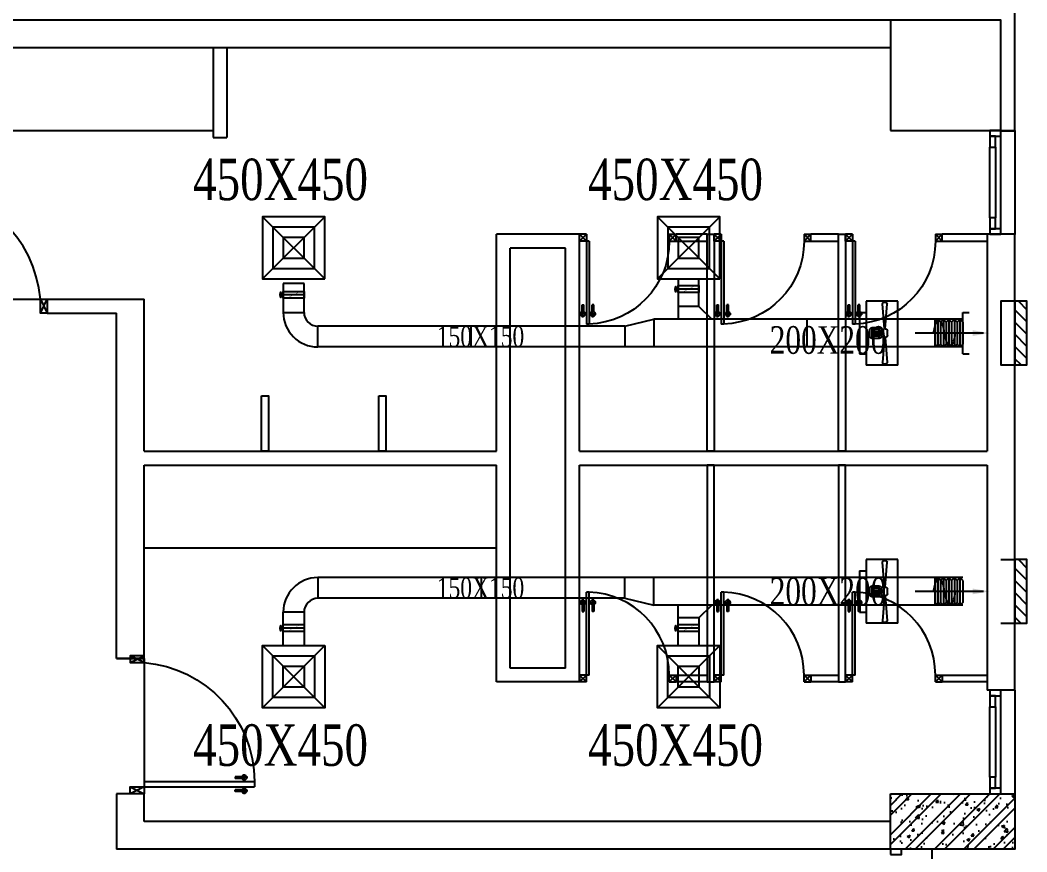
# Model space of a CAD drawing. Header units: metres. Extents: x 352651 to 1421851, y -87441 to -24441.
# Drawn here: x 482282 to 489566, y -54480 to -48460 of the extents above; entities that cross this region are included whole.
import ezdxf
from ezdxf.enums import TextEntityAlignment as Align

# ---------------------------------------------------------------- set-up
doc = ezdxf.new("R2010")
doc.units = ezdxf.units.M
doc.header["$LTSCALE"] = 300
doc.header["$MEASUREMENT"] = 0
for name, color, linetype in [('bat noi mem', 4, 'CONTINUOUS'), ('CUA', 8, 'CONTINUOUS'), ('CUAGIO', 2, 'CONTINUOUS'), ('HATCH', 145, 'CONTINUOUS'), ('THAY', 9, 'CONTINUOUS'), ('TUONG', 7, 'CONTINUOUS'), ('vach', 6, 'CONTINUOUS')]:
    doc.layers.add(name, color=color, linetype=linetype)
doc.styles.add('VNCC-RMD', font='vntimeh.shx', dxfattribs={"width": 0.75, "height": 300, "bigfont": 'vns.shx'})

# ---------------------------------------------------------------- blocks, each defined once
blk = doc.blocks.new('SAD')
at = {"layer": 'CUAGIO', "color": 8}
for p, q in [((-300, -300), (300, 300)), ((300, -300), (-300, 300))]:
    blk.add_line(p, q, dxfattribs=at)
at = {"layer": 'CUAGIO'}
blk.add_lwpolyline([(300, -300), (300, 300), (-300, 300), (-300, -300)], close=True, dxfattribs=at)
at = {"layer": 'CUAGIO', "color": 8}
for points in [[(200, -200), (200, 200), (-200, 200), (-200, -200)], [(100, -100), (100, 100), (-100, 100), (-100, -100)]]:
    blk.add_lwpolyline(points, close=True, dxfattribs=at)
blk = doc.blocks.new('A$C1C310622')
at = {"layer": 'CUA', "ltscale": 0.2}
for p, q in [((-167.755, -342.846), (-168.255, -343.346)), ((-167.755, -343.346), (-168.255, -342.846)), ((-167.755, -342.846), (-168.255, -342.846)), ((-168.255, -343.346), (-168.255, -342.846)), ((-167.755, -342.846), (-167.755, -343.346)), ((-167.755, -342.846), (-167.755, -343.346)), ((-167.755, -342.846), (-167.755, -342.846)), ((-161.755, -342.846), (-161.755, -343.346)), ((-161.755, -342.846), (-161.755, -342.846)), ((-161.755, -342.846), (-161.255, -342.846)), ((-161.755, -342.846), (-161.755, -343.346)), ((-161.755, -343.346), (-161.255, -342.846)), ((-161.755, -342.846), (-161.255, -343.346)), ((-161.255, -343.346), (-161.255, -342.846)), ((-167.755, -343.346), (-168.255, -343.346)), ((-161.955, -343.346), (-161.955, -349.346)), ((-161.955, -343.346), (-161.755, -343.346)), ((-161.755, -343.346), (-161.755, -349.346)), ((-161.755, -343.346), (-161.255, -343.346)), ((-162.291, -348.437), (-162.291, -347.944)), ((-162.291, -347.944), (-162.173, -347.944)), ((-162.173, -348.437), (-162.173, -347.944)), ((-161.562, -348.437), (-161.562, -347.944)), ((-161.444, -347.944), (-161.562, -347.944)), ((-161.444, -348.437), (-161.444, -347.944)), ((-161.986, -348.599), (-162.478, -348.599)), ((-162.232, -348.861), (-162.232, -348.312)), ((-161.75, -348.599), (-161.258, -348.599)), ((-161.503, -348.861), (-161.503, -348.312)), ((-161.955, -349.346), (-161.755, -349.346))]:
    blk.add_line(p, q, dxfattribs=at)
for centre in [(-162.232, -348.599), (-161.503, -348.599)]:
    blk.add_circle(centre, 0.173, dxfattribs=at)
at = {"layer": 'CUA', "linetype": 'Continuous'}
blk.add_arc((-161.755, -343.346), 6, 180, 268.23678, dxfattribs=at)
blk = doc.blocks.new('c1000')
at = {"layer": 'CUA', "ltscale": 0.2}
for p, q in [((50, 100), (50, 900)), ((90, 900), (50, 900)), ((90, 100), (90, 900)), ((46.9, 825.3), (-2.3, 825.3)), ((16.3, 809.1), (16.3, 759.8)), ((22.3, 851.5), (22.3, 796.6)), ((28.2, 809.1), (28.2, 759.8)), ((93.1, 825.3), (142.3, 825.3)), ((111.8, 809.1), (111.8, 759.8)), ((117.7, 851.5), (117.7, 796.6)), ((123.7, 809.1), (123.7, 759.8)), ((16.3, 759.8), (28.2, 759.8)), ((123.7, 759.8), (111.8, 759.8)), ((50, 100), (0, 0)), ((50, 0), (0, 100)), ((50, 0), (50, 100)), ((90, 100), (50, 100)), ((950, 0), (950, 100)), ((950, 0), (1000, 100)), ((950, 100), (1000, 0)), ((50, 0), (50, 0)), ((950, 0), (950, 0))]:
    blk.add_line(p, q, dxfattribs=at)
for points in [[(50, 100), (0, 100), (0, 0), (50, 0)], [(950, 100), (1000, 100), (1000, 0), (950, 0)]]:
    blk.add_lwpolyline(points, close=True, dxfattribs=at)
for centre in [(22.3, 825.3), (117.7, 825.3)]:
    blk.add_circle(centre, 17.3, dxfattribs=at)
blk.add_arc((80.9, 27.6), 872.2, 4.75896, 89.39897, dxfattribs=at)
blk = doc.blocks.new('cot1')
at = {"layer": 'vach'}
blk.add_lwpolyline([(-400, -400), (400, -400), (400, 400), (-400, 400)], close=True, dxfattribs=at)
blk = doc.blocks.new('bac noi mem')
at = {"layer": 'bat noi mem'}
for p, q in [((493886.7, -64673), (493866.7, -64693)), ((494046.7, -64673), (493886.7, -64673)), ((494046.7, -64673), (494066.7, -64693)), ((494066.7, -64693), (493866.7, -64693)), ((493866.7, -64693), (493886.7, -64713)), ((493886.7, -64713), (493866.7, -64733)), ((494066.7, -64733), (493866.7, -64733)), ((493866.7, -64733), (493886.7, -64753)), ((494046.7, -64713), (493886.7, -64713)), ((494066.7, -64693), (494046.7, -64713)), ((494046.7, -64713), (494066.7, -64733)), ((494066.7, -64733), (494046.7, -64753)), ((493886.7, -64753), (493866.7, -64773)), ((494066.7, -64773), (493866.7, -64773)), ((493866.7, -64773), (493886.7, -64793)), ((493886.7, -64793), (493866.7, -64813)), ((494066.7, -64813), (493866.7, -64813)), ((493866.7, -64813), (493886.7, -64833)), ((494046.7, -64753), (493886.7, -64753)), ((494046.7, -64793), (493886.7, -64793)), ((494046.7, -64753), (494066.7, -64773)), ((494066.7, -64773), (494046.7, -64793)), ((494046.7, -64793), (494066.7, -64813)), ((494066.7, -64813), (494046.7, -64833)), ((493886.7, -64833), (493866.7, -64853)), ((494066.7, -64853), (493866.7, -64853)), ((493866.7, -64853), (493886.7, -64873)), ((494046.7, -64833), (493886.7, -64833)), ((494046.7, -64873), (493886.7, -64873)), ((494046.7, -64833), (494066.7, -64853)), ((494066.7, -64853), (494046.7, -64873))]:
    blk.add_line(p, q, dxfattribs=at)
blk = doc.blocks.new('tgw')
at = {"layer": 'CUAGIO'}
for p, q in [((0, -231), (0, 231)), ((0, -231), (0, 231)), ((230.7, 231), (0, 231)), ((230.7, 231), (230.7, -231)), ((-46.1, -150), (-46.1, 150)), ((-46.1, 150), (0, 150)), ((-46.1, -150), (-46.1, 150)), ((-46.1, 150), (0, 150)), ((-46.1, -150), (0, -150)), ((-46.1, -150), (0, -150)), ((230.7, -231), (0, -231)), ((230.7, -231), (30.7, -231)), ((230.7, -231), (30.7, -231))]:
    blk.add_line(p, q, dxfattribs=at)
at = {"layer": 'CUAGIO', "color": 8}
for p, q in [((133.4, 30.8), (118.4, 212.6)), ((138.5, 30.8), (153.6, 212.6)), ((43, -38.5), (43, 38.5)), ((95.3, 38.5), (43, 38.5)), ((95.3, 23.1), (43, 23.1)), ((95.3, 7.7), (43, 7.7)), ((95.3, 38.5), (95.3, -38.5)), ((110.7, 23.1), (110.7, -23.1)), ((126.8, 7.7), (110.7, 7.7)), ((126.8, 30.8), (126.8, -30.8)), ((139.5, 30.8), (126.8, 30.8)), ((154.9, 15.4), (154.9, -15.4)), ((95.3, -7.7), (43, -7.7)), ((95.3, -23.1), (43, -23.1)), ((95.3, -38.5), (43, -38.5)), ((126.8, -7.7), (110.7, -7.7)), ((133.4, -30.8), (118.4, -212.6)), ((139.5, -30.8), (126.8, -30.8)), ((138.5, -30.8), (153.6, -212.6))]:
    blk.add_line(p, q, dxfattribs=at)
at = {"layer": 'CUAGIO', "color": 145}
blk.add_line((27.6, 23.1), (27.6, -23.1), dxfattribs=at)
at = {"layer": 'CUAGIO', "color": 1}
blk.add_line((849.1, 0), (355.7, 0), dxfattribs=at)
for points in [[(567.6, 0, -0.004926), (568.6, 8.8, -0.042688), (577.4, 49.8, -0.084959), (594.5, 83.9, -0.238163), (607.2, 90.3, -0.238163), (620, 83.9, -0.084959), (637.1, 49.8, -0.042688), (645.9, 8.8, -0.004926), (646.9, 0, -0.031484)], [(567.6, 0, -0.004926), (566.5, -8.8, -0.042688), (557.7, -49.8, -0.084959), (540.6, -83.9, -0.238163), (527.9, -90.3, -0.238163), (515.2, -83.9, -0.084959), (498, -49.8, -0.042688), (489.2, -8.8, -0.004926), (488.2, 0, -0.031484)]]:
    blk.add_lwpolyline(points, format="xyb", dxfattribs=at)
at = {"layer": 'CUAGIO', "color": 8}
for centre, radius, start, end in [((136, 205.8), 18.9, 21.14326, 158.85674), ((43, 23.1), 15.4, 90, 180), ((95.3, 23.1), 15.4, 0, 90), ((139.5, 15.4), 15.4, 0, 90), ((43, -23.1), 15.4, 180, 270), ((95.3, -23.1), 15.4, 270, 0), ((139.5, -15.4), 15.4, 270, 0), ((136, -205.8), 18.9, 201.14326, 338.85674)]:
    blk.add_arc(centre, radius, start, end, dxfattribs=at)
at = {"layer": 'CUAGIO', "color": 1}
blk.add_solid([(771.2, 20.7), (771.2, -20.7), (895.3, 0)], dxfattribs=at)

msp = doc.modelspace()

# ---------------------------------------------------------------- hatches: boundary and pattern name
at = {"layer": 'CUAGIO'}
h = msp.add_hatch(dxfattribs=at)
h.set_pattern_fill('ANSI31', color=256, scale=100, style=0)
h.set_pattern_definition([(315, (516272.088, 192657.5095), (4.41941738, 4.41941738), [])])
edge = h.paths.add_edge_path()
edge.add_ellipse((487025.1, -50406), major_axis=(0, -19), ratio=0.310482, start_angle=0, end_angle=360, ccw=False)
h = msp.add_hatch(dxfattribs=at)
h.set_pattern_fill('ANSI31', color=256, scale=100, style=0)
h.set_pattern_definition([(315, (513414.55, 192615.432), (4.41941738, 4.41941738), [])])
edge = h.paths.add_edge_path()
edge.add_ellipse((484167.6, -50448.1), major_axis=(0, -19), ratio=0.310482, start_angle=0, end_angle=360, ccw=False)
h = msp.add_hatch(dxfattribs=at)
h.set_pattern_fill('ANSI31', color=256, scale=500, style=0)
h.set_pattern_definition([(315, (-24358.43, -99930.654), (-44.194174, -44.194174), [])])
h.paths.add_polyline_path([(489478.4, -50955.2), (489565.6, -50955.2), (489565.6, -50494.3), (489478.4, -50494.3)])
h = msp.add_hatch(dxfattribs=at)
h.set_pattern_fill('ANSI31', color=256, scale=500, style=0)
h.set_pattern_definition([(315, (-24358.43, -101800.344), (-44.194174, -44.194174), [])])
h.paths.add_polyline_path([(489478.4, -52824.8), (489565.6, -52824.8), (489565.6, -52364), (489478.4, -52364)])
h = msp.add_hatch(dxfattribs=at)
h.set_pattern_fill('ANSI31', color=256, scale=100, style=0)
h.set_pattern_definition([(315, (513414.55, 190203.6644), (4.41941738, 4.41941738), [])])
edge = h.paths.add_edge_path()
edge.add_ellipse((484167.6, -52859.8), major_axis=(0, -19), ratio=0.310482, start_angle=0, end_angle=360, ccw=False)
h = msp.add_hatch(dxfattribs=at)
h.set_pattern_fill('ANSI31', color=256, scale=100, style=0)
h.set_pattern_definition([(315, (516272.088, 190203.6644), (4.41941738, 4.41941738), [])])
edge = h.paths.add_edge_path()
edge.add_ellipse((487025.1, -52859.8), major_axis=(0, -19), ratio=0.310482, start_angle=0, end_angle=360, ccw=False)
at = {"layer": 'HATCH', "linetype": 'Continuous'}
h = msp.add_hatch(dxfattribs=at)
h.set_pattern_fill('AR-CONC,_O', color=256, scale=30)
h.set_pattern_definition([(50, (-93316.57, -347750.56), (215.178055, -18.82564), [22.5, -247.5]), (355, (-93316.57, -347750.56), (-41.6254, 225.65764), [18, -198]), (100.4514, (-93298.64, -347752.12), (173.552815, 206.83186), [19.12206, -210.34263]), (46.1842, (-93316.57, -347690.56), (320.17231, -49.6557), [33.75, -371.25]), (96.6356, (-93289.9, -347694.7), (280.39881, 292.23536), [28.68309, -315.5139]), (351.1842, (-93316.57, -347690.56), (280.39858, 292.23558), [27, -297]), (21, (-93286.57, -347705.56), (179.072116, -120.785667), [22.5, -247.5]), (326, (-93286.57, -347705.56), (72.9946, 217.54501), [18, -198]), (71.4514, (-93271.65, -347715.62), (252.06679, 96.75915), [19.12206, -210.34263]), (37.5, (-93316.575, -347750.556), (3.647957, 99.868156), [0, -195.6, 0, -201, 0, -198.75]), (7.5, (-93316.57, -347750.56), (78.920861, 118.323514), [0, -114.6, 0, -191.1, 0, -75.75]), (327.5, (-93383.475, -347750.556), (160.146731, -6.766462), [0, -75, 0, -234, 0, -310.5]), (317.5, (-93413.47, -347750.56), (174.95585, 30.031495), [0, -97.5, 0, -155.4, 0, -220.5])])
h.paths.add_polyline_path([(488978.4, -54059.6), (488578.4, -54059.6), (488578.4, -54359.6), (488978.4, -54359.6)])
h.paths.add_polyline_path([(489478.4, -54059.6), (488978.4, -54059.6), (488978.4, -54359.6), (489478.4, -54359.6)])
h.paths.add_polyline_path([(489478.4, -54359.6), (488978.4, -54359.6), (488978.4, -54459.6), (489478.4, -54459.6)])
h.paths.add_polyline_path([(488978.4, -54359.6), (488578.4, -54359.6), (488578.4, -54459.6), (488658.4, -54459.6), (488978.4, -54459.6)])
h = msp.add_hatch(dxfattribs=at)
h.set_pattern_fill('ANSI32', color=256, scale=400, style=0)
h.set_pattern_definition([(45, (-93316.57, -347750.56), (-106.066017, 106.066017), []), (45, (-93245.86, -347750.56), (-106.066017, 106.066017), [])])
h.paths.add_polyline_path([(488978.4, -54059.6), (488578.4, -54059.6), (488578.4, -54359.6), (488978.4, -54359.6)])
h.paths.add_polyline_path([(489478.4, -54059.6), (488978.4, -54059.6), (488978.4, -54359.6), (489478.4, -54359.6)])
h.paths.add_polyline_path([(489478.4, -54359.6), (488978.4, -54359.6), (488978.4, -54459.6), (489478.4, -54459.6)])
h.paths.add_polyline_path([(488978.4, -54359.6), (488578.4, -54359.6), (488578.4, -54459.6), (488658.4, -54459.6), (488978.4, -54459.6)])

# ---------------------------------------------------------------- linework, layer by layer
at = {"layer": 'CUA', "linetype": 'Continuous'}
for p, q in [((483678.4, -48659.6), (483678.4, -49309.6)), ((483778.4, -48659.6), (483778.4, -49309.6)), ((481378.4, -49259.6), (483678.4, -49259.6)), ((489378.4, -49969.6), (489378.4, -49299.6)), ((483678.4, -49309.6), (483778.4, -49309.6)), ((489298.4, -49889.6), (489298.4, -49379.6)), ((489338.4, -49379.6), (489338.4, -49889.6)), ((487253.4, -50009.6), (487028.4, -50009.6)), ((488203.4, -50009.6), (488003.4, -50009.6)), ((489278.4, -50009.6), (488953.4, -50009.6)), ((487028.4, -50059.6), (487253.4, -50059.6)), ((488003.4, -50059.6), (488203.4, -50059.6)), ((488953.4, -50059.6), (489278.4, -50059.6)), ((483178.4, -52279.6), (485728.4, -52279.6)), ((487028.4, -53199.6), (487253.4, -53199.6)), ((488003.4, -53199.6), (488203.4, -53199.6)), ((488953.4, -53199.6), (489278.4, -53199.6)), ((487253.4, -53249.6), (487028.4, -53249.6)), ((488203.4, -53249.6), (488003.4, -53249.6)), ((489278.4, -53249.6), (488953.4, -53249.6)), ((489378.4, -54019.6), (489378.4, -53349.6)), ((489298.4, -53939.6), (489298.4, -53429.6)), ((489338.4, -53429.6), (489338.4, -53939.6))]:
    msp.add_line(p, q, dxfattribs=at)
at = {"layer": 'CUA'}
for points in [[(489298.4, -49299.6), (489378.4, -49299.6), (489378.4, -49259.6), (489298.4, -49259.6)], [(489298.4, -49299.6), (489298.4, -49379.6), (489338.4, -49379.6), (489338.4, -49299.6)], [(489298.4, -49889.6), (489298.4, -49969.6), (489338.4, -49969.6), (489338.4, -49889.6)], [(489298.4, -50009.6), (489378.4, -50009.6), (489378.4, -49969.6), (489298.4, -49969.6)], [(489298.4, -53349.6), (489378.4, -53349.6), (489378.4, -53309.6), (489298.4, -53309.6)], [(489298.4, -53349.6), (489298.4, -53429.6), (489338.4, -53429.6), (489338.4, -53349.6)], [(489298.4, -53939.6), (489298.4, -54019.6), (489338.4, -54019.6), (489338.4, -53939.6)], [(489298.4, -54059.6), (489378.4, -54059.6), (489378.4, -54019.6), (489298.4, -54019.6)]]:
    msp.add_lwpolyline(points, close=True, dxfattribs=at)
at = {"layer": 'CUA', "linetype": 'Continuous'}
for points in [[(487253.4, -51579.6), (487253.4, -50009.6), (487303.4, -50009.6), (487303.4, -51579.6)], [(488203.4, -51579.6), (488203.4, -50009.6), (488253.4, -50009.6), (488253.4, -51579.6)], [(484028.4, -51179.6), (484078.4, -51179.6), (484078.4, -51579.6), (484028.4, -51579.6)], [(484878.4, -51179.6), (484928.4, -51179.6), (484928.4, -51579.6), (484878.4, -51579.6)], [(487253.4, -51679.6), (487253.4, -53249.6), (487303.4, -53249.6), (487303.4, -51679.6)], [(488203.4, -51679.6), (488203.4, -53249.6), (488253.4, -53249.6), (488253.4, -51679.6)], [(488578.4, -54499.6), (488658.4, -54499.6), (488658.4, -54459.6), (488578.4, -54459.6)]]:
    msp.add_lwpolyline(points, close=True, dxfattribs=at)
at = {"layer": 'CUAGIO'}
for p, q in [((484185.9, -50366.8), (484185.9, -50574.7)), ((484335.9, -50366.8), (484185.9, -50366.8)), ((484335.9, -50574.7), (484335.9, -50366.8)), ((487043.4, -50332.6), (487043.4, -50624.7)), ((487193.4, -50532.6), (487193.4, -50332.6)), ((484335.9, -50448.1), (484167.6, -50448.1)), ((487193.4, -50406), (487025.1, -50406)), ((487193.4, -50532.6), (487043.4, -50532.6)), ((487193.4, -50532.6), (487285.5, -50624.7)), ((484185.9, -50574.7), (484335.9, -50574.7)), ((489101.6, -50874.7), (489101.6, -50574.7)), ((489101.6, -50574.7), (489147.7, -50574.7)), ((486655.9, -50674.7), (484435.9, -50674.7)), ((484435.9, -50824.7), (484435.9, -50674.7)), ((485545.9, -50824.7), (485545.9, -50674.7)), ((486655.9, -50674.7), (486865.9, -50624.7)), ((486655.9, -50674.7), (486655.9, -50824.7)), ((489101.6, -50624.7), (486865.9, -50624.7)), ((486865.9, -50624.7), (486865.9, -50824.7)), ((487975.9, -50824.7), (487975.9, -50624.7)), ((489101.6, -50824.7), (484435.9, -50824.7)), ((489101.6, -50874.7), (489147.7, -50874.7)), ((489101.6, -52494.4), (484435.9, -52494.4)), ((484435.9, -52494.4), (484435.9, -52644.4)), ((485618.6, -52494.4), (485618.6, -52644.4)), ((486655.9, -52644.4), (486655.9, -52494.4)), ((486865.9, -52694.4), (486865.9, -52494.4)), ((486655.9, -52644.4), (484435.9, -52644.4)), ((486655.9, -52644.4), (486865.9, -52694.4)), ((489101.6, -52694.4), (486865.9, -52694.4)), ((487043.4, -52986.5), (487043.4, -52694.4)), ((487193.4, -52786.5), (487285.5, -52694.4)), ((484185.9, -52986.5), (484185.9, -52744.4)), ((484335.9, -52744.4), (484185.9, -52744.4)), ((484335.9, -52744.4), (484335.9, -52986.5)), ((487193.4, -52786.5), (487043.4, -52786.5)), ((487193.4, -52786.5), (487193.4, -52986.5)), ((484335.9, -52859.8), (484167.6, -52859.8)), ((487193.4, -52859.8), (487025.1, -52859.8))]:
    msp.add_line(p, q, dxfattribs=at)
at = {"layer": 'CUAGIO', "linetype": 'ByBlock', "ltscale": 1.5}
for p, q in [((488901.6, -50824.7), (488901.6, -50624.7)), ((488901.6, -52694.4), (488901.6, -52494.4))]:
    msp.add_line(p, q, dxfattribs=at)
at = {"layer": 'CUAGIO', "ltscale": 1.5}
for p, q in [((489378.4, -52363.4), (489478.4, -52363.4)), ((489378.4, -52825.4), (489478.4, -52825.4))]:
    msp.add_line(p, q, dxfattribs=at)
at = {"layer": 'CUAGIO', "const_width": 1.5}
for points in [[(487043.4, -50406), (487043.4, -50431), (487193.4, -50431), (487193.4, -50381), (487043.4, -50381), (487043.4, -50406)], [(487078.1, -50426), (487158, -50386)], [(484335.9, -50448.1), (484167.6, -50448.1)], [(484185.9, -50448.1), (484185.9, -50473.1), (484335.9, -50473.1), (484335.9, -50423.1), (484185.9, -50423.1), (484185.9, -50448.1)], [(484220.6, -50468.1), (484300.5, -50428.1)], [(487193.4, -50406), (487025.1, -50406)], [(484335.9, -52859.8), (484167.6, -52859.8)], [(484185.9, -52859.8), (484185.9, -52884.8), (484335.9, -52884.8), (484335.9, -52834.8), (484185.9, -52834.8), (484185.9, -52859.8)], [(484220.6, -52879.8), (484300.5, -52839.9)], [(487193.4, -52859.8), (487025.1, -52859.8)], [(487043.4, -52859.8), (487043.4, -52884.8), (487193.4, -52884.8), (487193.4, -52834.8), (487043.4, -52834.8), (487043.4, -52859.8)], [(487078.1, -52879.8), (487158, -52839.9)]]:
    msp.add_lwpolyline(points, dxfattribs=at)
at = {"layer": 'CUAGIO'}
for points in [[(487043.4, -50431), (487043.4, -50381), (487193.4, -50381), (487193.4, -50431)], [(484185.9, -50473.1), (484185.9, -50423.1), (484335.9, -50423.1), (484335.9, -50473.1)], [(489478.4, -50494.3), (489378.4, -50494.3), (489378.4, -50955.2), (489478.4, -50955.2)], [(489478.4, -50955.2), (489565.6, -50955.2), (489565.6, -50494.3), (489478.4, -50494.3)], [(489478.4, -52824.8), (489565.6, -52824.8), (489565.6, -52364), (489478.4, -52364)], [(484185.9, -52884.8), (484185.9, -52834.8), (484335.9, -52834.8), (484335.9, -52884.8)], [(487043.4, -52884.8), (487043.4, -52834.8), (487193.4, -52834.8), (487193.4, -52884.8)]]:
    msp.add_lwpolyline(points, close=True, dxfattribs=at)
at = {"layer": 'CUAGIO', "const_width": 2.67}
for points in [[(484260.5, -50449.9, -1), (484260.5, -50446.2, -1)], [(487118.1, -50407.8, -1), (487118.1, -50404.2, -1)], [(484260.5, -52861.7, -1), (484260.5, -52858, -1)], [(487118.1, -52861.7, -1), (487118.1, -52858, -1)]]:
    msp.add_lwpolyline(points, format="xyb", close=True, dxfattribs=at)
at = {"layer": 'CUAGIO'}
for centre, radius, start, end in [((484435.9, -50574.7), 250, 180, 270), ((484435.9, -50574.7), 100, 180, 270), ((484435.9, -52744.4), 250, 90, 180), ((484435.9, -52744.4), 100, 90, 180)]:
    msp.add_arc(centre, radius, start, end, dxfattribs=at)
at = {"layer": 'CUAGIO', "extrusion": (0, 0, -1)}
for centre in [(487025.1, -50406), (484167.6, -50448.1), (484167.6, -52859.8), (487025.1, -52859.8)]:
    msp.add_ellipse(centre, major_axis=(0, -19), ratio=0.310482, start_param=-1.570796, end_param=4.712389, dxfattribs=at)
at = {"layer": 'THAY'}
for p, q in [((489478.4, -49259.6), (489478.4, -50009.6)), ((489478.4, -49260.1), (489478.4, -50010.1)), ((481478.4, -50479.6), (482478.4, -50479.6)), ((483178.4, -53079.6), (483178.4, -54059.6)), ((489478.4, -53309.6), (489478.4, -54059.6)), ((488878.4, -54459.6), (488878.4, -56459.6))]:
    msp.add_line(p, q, dxfattribs=at)
at = {"layer": 'TUONG'}
for p, q in [((489478.4, -49259.6), (489478.4, -40859.6)), ((488578.4, -48459.6), (481378.4, -48459.6)), ((488578.4, -48659.6), (481378.4, -48659.6)), ((489378.4, -49259.6), (489478.4, -49259.6)), ((489378.4, -49260.1), (489478.4, -49260.1)), ((486328.4, -50009.6), (485728.4, -50009.6)), ((485728.4, -51579.6), (485728.4, -50009.6)), ((486328.4, -51579.6), (486328.4, -50009.6)), ((489278.4, -50009.6), (489278.4, -51579.6)), ((489478.4, -50009.6), (489278.4, -50009.6)), ((489478.4, -53309.6), (489478.4, -50009.6)), ((485828.4, -53149.6), (485828.4, -50109.6)), ((486228.4, -50109.6), (485828.4, -50109.6)), ((486228.4, -53149.6), (486228.4, -50109.6)), ((482478.4, -50479.6), (483178.4, -50479.6)), ((482478.4, -50479.6), (482478.4, -50579.6)), ((483178.4, -51081.2), (483178.4, -50479.6)), ((482478.4, -50579.6), (482978.4, -50579.6)), ((482978.4, -53079.6), (482978.4, -50579.6)), ((483178.4, -51579.6), (483178.4, -51081.2)), ((483178.4, -51579.6), (485728.4, -51579.6)), ((486328.4, -51579.6), (489278.4, -51579.6)), ((483178.4, -53079.6), (483178.4, -51679.6)), ((483178.4, -51679.6), (485728.4, -51679.6)), ((485728.4, -53249.6), (485728.4, -51679.6)), ((486328.4, -53249.6), (486328.4, -51679.6)), ((486328.4, -51679.6), (489278.4, -51679.6)), ((489278.4, -51679.6), (489278.4, -53309.6)), ((482978.4, -53079.6), (483178.4, -53079.6)), ((483178.4, -53079.6), (482978.4, -53079.6)), ((486228.4, -53149.6), (485828.4, -53149.6)), ((486328.4, -53249.6), (485728.4, -53249.6)), ((489478.4, -53309.6), (489278.4, -53309.6)), ((482978.4, -54059.6), (482978.4, -54459.6)), ((483178.4, -54059.6), (482978.4, -54059.6)), ((483178.4, -54259.6), (483178.4, -54059.6)), ((488578.4, -54259.6), (483178.4, -54259.6)), ((489378.4, -54459.6), (482978.4, -54459.6))]:
    msp.add_line(p, q, dxfattribs=at)
msp.add_lwpolyline([(488578.4, -54059.6), (489478.4, -54059.6), (489478.4, -54459.6), (488578.4, -54459.6)], close=True, dxfattribs=at)

# ---------------------------------------------------------------- block references
at = {"layer": 'CUA', "linetype": 'Continuous', "xscale": -100, "yscale": 100, "zscale": 100}
for p in [(470203, -15725), (471178, -15725), (472128, -15725)]:
    msp.add_blockref('A$C1C310622', p, dxfattribs=at)
at = {"layer": 'CUA', "linetype": 'Continuous', "xscale": 100, "yscale": 100, "zscale": 100, "rotation": 180}
for p in [(470203, -87534.2), (471178, -87534.2), (472128, -87534.2)]:
    msp.add_blockref('A$C1C310622', p, dxfattribs=at)
at = {"layer": 'CUAGIO', "xscale": 0.75, "yscale": 0.75, "zscale": 0.75}
for p in [(484260.9, -50107.6), (487118.4, -50107.6)]:
    msp.add_blockref('SAD', p, dxfattribs=at)
at = {"layer": 'CUAGIO', "xscale": -1}
for name, p, rotation in [('tgw', (488401.8, -50724.7), 180), ('bac noi mem', (553774.5, -544691.4), 270), ('tgw', (488401.8, -52594.4), 180), ('bac noi mem', (553774.5, -546561.1), 270)]:
    msp.add_blockref(name, p, dxfattribs=dict(at, rotation=rotation))
at = {"layer": 'CUAGIO', "xscale": -0.75, "yscale": 0.75, "zscale": 0.75, "rotation": 180}
for p in [(484260.9, -53211.5), (487118.4, -53211.5)]:
    msp.add_blockref('SAD', p, dxfattribs=at)
at = {"layer": 'TUONG'}
msp.add_blockref('c1000', (481478.4, -50579.6), dxfattribs=at)
at = {"layer": 'TUONG', "xscale": -1, "rotation": 270}
msp.add_blockref('c1000', (483078.4, -54059.6), dxfattribs=at)
at = {"layer": 'vach'}
msp.add_blockref('cot1', (488978.4, -48859.6), dxfattribs=at)

# ---------------------------------------------------------------- texts
at = {"layer": 'CUAGIO', "color": 3, "style": 'VNCC-RMD', "width": 0.75}
for s, height, p in [('450x450', 300, (484166.4, -49762.4)), ('450x450', 300, (487024, -49762.4)), ('150x150', 150, (485612.9, -50824.7)), ('200x200', 200, (488127.1, -50874.7)), ('150x150', 150, (485612.9, -52644.4)), ('200x200', 200, (488127.1, -52694.4)), ('450x450', 300, (484166.4, -53856.7)), ('450x450', 300, (487024, -53856.7))]:
    msp.add_text(s, height=height, dxfattribs=at).set_placement(p, align=Align.CENTER)

doc.saveas('drawing.dxf')
